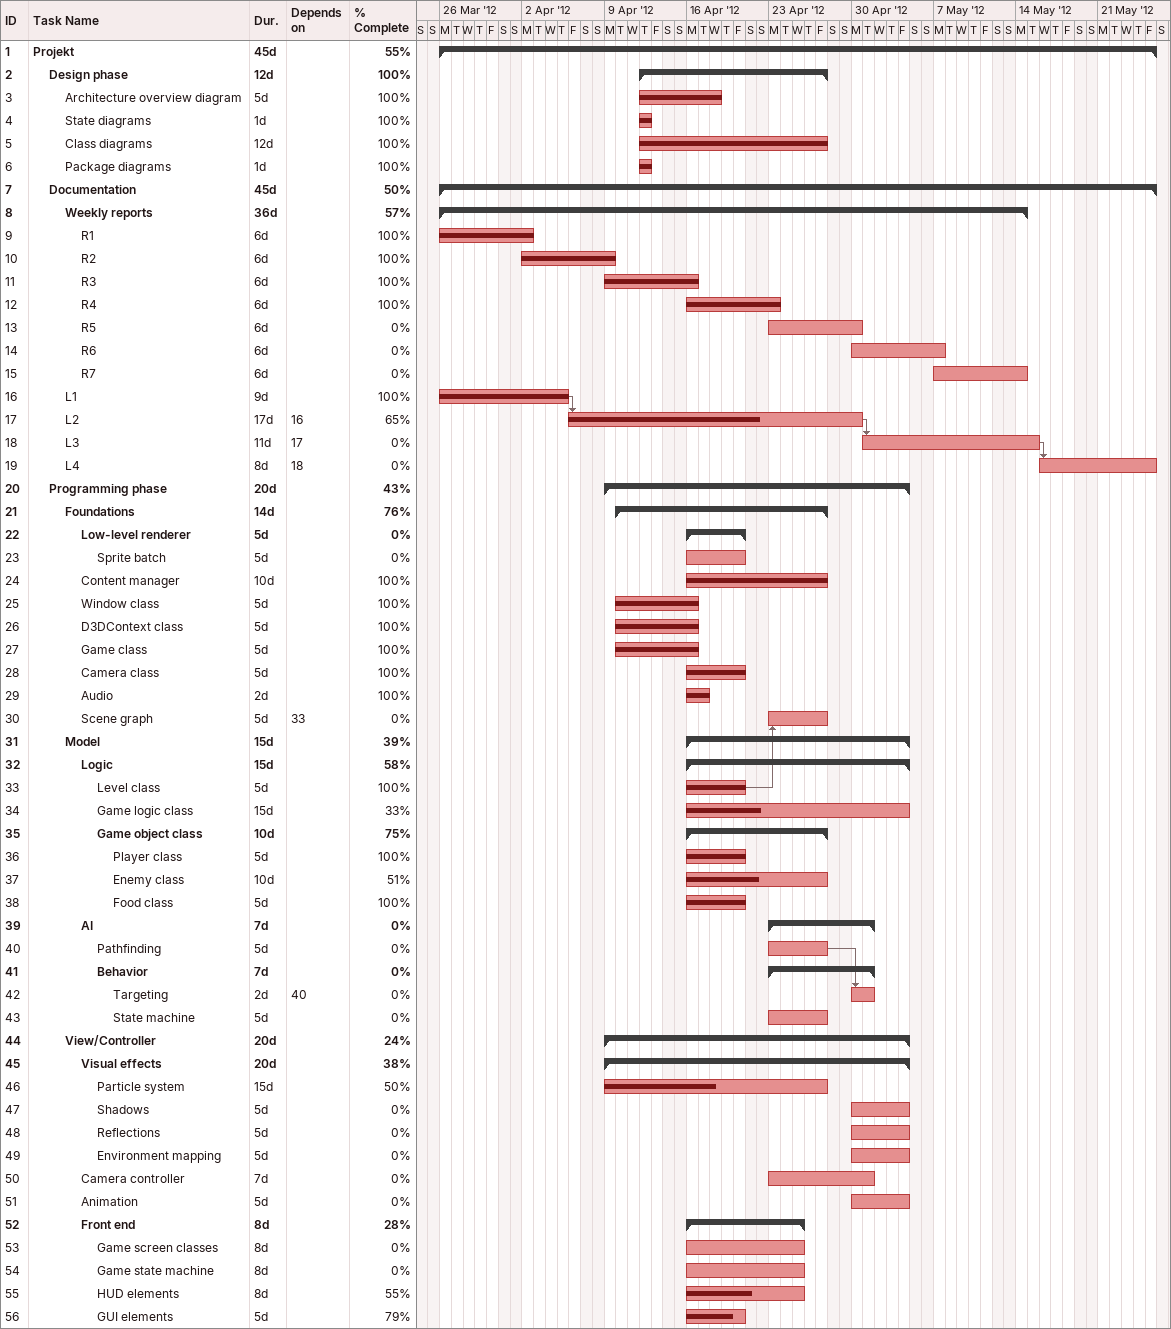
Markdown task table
| ID | Level | Task | Duration | Start | Finish | Predecessors | % complete |
|---|---|---|---|---|---|---|---|
| 1 | 1 | **Projekt** | 45d | 2012-03-26 | 2012-05-25 |  | 55 |
| 2 | 2 | **Design phase** | 12d | 2012-04-12 | 2012-04-27 |  | 100 |
| 3 | 3 | Architecture overview diagram | 5d | 2012-04-12 | 2012-04-18 |  | 100 |
| 4 | 3 | State diagrams | 1d | 2012-04-12 | 2012-04-12 |  | 100 |
| 5 | 3 | Class diagrams | 12d | 2012-04-12 | 2012-04-27 |  | 100 |
| 6 | 3 | Package diagrams | 1d | 2012-04-12 | 2012-04-12 |  | 100 |
| 7 | 2 | **Documentation** | 45d | 2012-03-26 | 2012-05-25 |  | 50 |
| 8 | 3 | **Weekly reports** | 36d | 2012-03-26 | 2012-05-14 |  | 57 |
| 9 | 4 | R1 | 6d | 2012-03-26 | 2012-04-02 |  | 100 |
| 10 | 4 | R2 | 6d | 2012-04-02 | 2012-04-09 |  | 100 |
| 11 | 4 | R3 | 6d | 2012-04-09 | 2012-04-16 |  | 100 |
| 12 | 4 | R4 | 6d | 2012-04-16 | 2012-04-23 |  | 100 |
| 13 | 4 | R5 | 6d | 2012-04-23 | 2012-04-30 |  | 0 |
| 14 | 4 | R6 | 6d | 2012-04-30 | 2012-05-07 |  | 0 |
| 15 | 4 | R7 | 6d | 2012-05-07 | 2012-05-14 |  | 0 |
| 16 | 3 | L1 | 9d | 2012-03-26 | 2012-04-05 |  | 100 |
| 17 | 3 | L2 | 17d | 2012-04-06 | 2012-04-30 | 16 | 65 |
| 18 | 3 | L3 | 11d | 2012-05-01 | 2012-05-15 | 17 | 0 |
| 19 | 3 | L4 | 8d | 2012-05-16 | 2012-05-25 | 18 | 0 |
| 20 | 2 | **Programming phase** | 20d | 2012-04-09 | 2012-05-04 |  | 43 |
| 21 | 3 | **Foundations** | 14d | 2012-04-10 | 2012-04-27 |  | 76 |
| 22 | 4 | **Low-level renderer** | 5d | 2012-04-16 | 2012-04-20 |  | 0 |
| 23 | 5 | Sprite batch | 5d | 2012-04-16 | 2012-04-20 |  | 0 |
| 24 | 4 | Content manager | 10d | 2012-04-16 | 2012-04-27 |  | 100 |
| 25 | 4 | Window class | 5d | 2012-04-10 | 2012-04-16 |  | 100 |
| 26 | 4 | D3DContext class | 5d | 2012-04-10 | 2012-04-16 |  | 100 |
| 27 | 4 | Game class | 5d | 2012-04-10 | 2012-04-16 |  | 100 |
| 28 | 4 | Camera class | 5d | 2012-04-16 | 2012-04-20 |  | 100 |
| 29 | 4 | Audio | 2d | 2012-04-16 | 2012-04-17 |  | 100 |
| 30 | 4 | Scene graph | 5d | 2012-04-23 | 2012-04-27 | 33 | 0 |
| 31 | 3 | **Model** | 15d | 2012-04-16 | 2012-05-04 |  | 39 |
| 32 | 4 | **Logic** | 15d | 2012-04-16 | 2012-05-04 |  | 58 |
| 33 | 5 | Level class | 5d | 2012-04-16 | 2012-04-20 |  | 100 |
| 34 | 5 | Game logic class | 15d | 2012-04-16 | 2012-05-04 |  | 33 |
| 35 | 5 | **Game object class** | 10d | 2012-04-16 | 2012-04-27 |  | 75 |
| 36 | 6 | Player class | 5d | 2012-04-16 | 2012-04-20 |  | 100 |
| 37 | 6 | Enemy class | 10d | 2012-04-16 | 2012-04-27 |  | 51 |
| 38 | 6 | Food class | 5d | 2012-04-16 | 2012-04-20 |  | 100 |
| 39 | 4 | **AI** | 7d | 2012-04-23 | 2012-05-01 |  | 0 |
| 40 | 5 | Pathfinding | 5d | 2012-04-23 | 2012-04-27 |  | 0 |
| 41 | 5 | **Behavior** | 7d | 2012-04-23 | 2012-05-01 |  | 0 |
| 42 | 6 | Targeting | 2d | 2012-04-30 | 2012-05-01 | 40 | 0 |
| 43 | 6 | State machine | 5d | 2012-04-23 | 2012-04-27 |  | 0 |
| 44 | 3 | **View/Controller** | 20d | 2012-04-09 | 2012-05-04 |  | 24 |
| 45 | 4 | **Visual effects** | 20d | 2012-04-09 | 2012-05-04 |  | 38 |
| 46 | 5 | Particle system | 15d | 2012-04-09 | 2012-04-27 |  | 50 |
| 47 | 5 | Shadows | 5d | 2012-04-30 | 2012-05-04 |  | 0 |
| 48 | 5 | Reflections | 5d | 2012-04-30 | 2012-05-04 |  | 0 |
| 49 | 5 | Environment mapping | 5d | 2012-04-30 | 2012-05-04 |  | 0 |
| 50 | 4 | Camera controller | 7d | 2012-04-23 | 2012-05-01 |  | 0 |
| 51 | 4 | Animation | 5d | 2012-04-30 | 2012-05-04 |  | 0 |
| 52 | 4 | **Front end** | 8d | 2012-04-16 | 2012-04-25 |  | 28 |
| 53 | 5 | Game screen classes | 8d | 2012-04-16 | 2012-04-25 |  | 0 |
| 54 | 5 | Game state machine | 8d | 2012-04-16 | 2012-04-25 |  | 0 |
| 55 | 5 | HUD elements | 8d | 2012-04-16 | 2012-04-25 |  | 55 |
| 56 | 5 | GUI elements | 5d | 2012-04-16 | 2012-04-20 |  | 79 |
